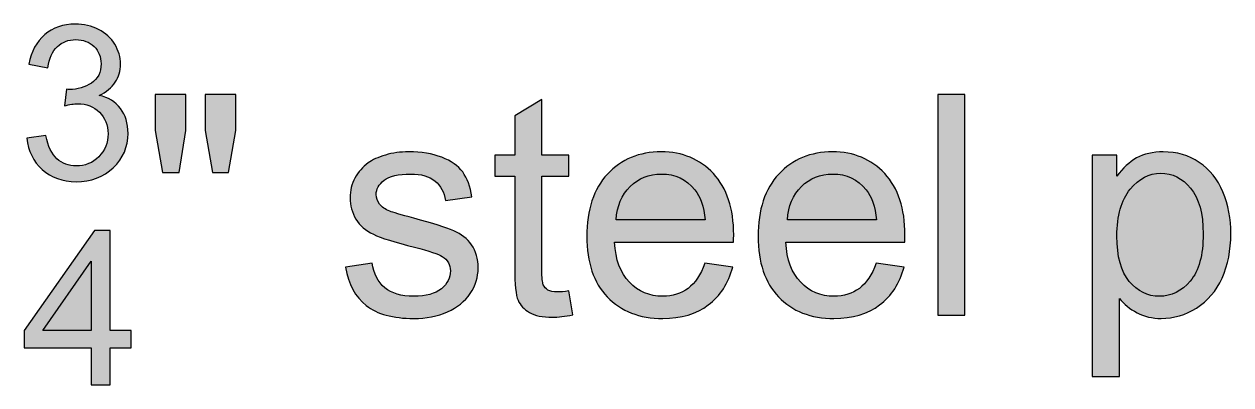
# Model space of a CAD drawing. Extents: x -3.7 to 29.7, y -3.9 to 14.9.
# Drawn here: x 3.33 to 9.89, y 3.06 to 5.02 of the extents above; entities that cross this region are included whole.
import ezdxf

# ---------------------------------------------------------------- set-up
doc = ezdxf.new("R2010")
doc.units = 0
doc.header["$MEASUREMENT"] = 0
doc.layers.add('LAYER_1', color=7, linetype='CONTINUOUS')

msp = doc.modelspace()

# ---------------------------------------------------------------- hatches: boundary and pattern name
at = {"layer": 'LAYER_1'}
h = msp.add_hatch(color=250, dxfattribs=at)
edge = h.paths.add_edge_path()
edge.add_spline(control_points=[(3.3417, 4.4009), (3.3417, 4.4009), (3.445, 4.415), (3.445, 4.415), (3.4569, 4.3563), (3.4769, 4.3141), (3.5053, 4.2883), (3.5336, 4.2624), (3.5684, 4.2495), (3.6096, 4.2495), (3.6585, 4.2495), (3.6999, 4.2664), (3.733, 4.3), (3.7663, 4.3336), (3.783, 4.3753), (3.783, 4.4249), (3.783, 4.4723), (3.7675, 4.5114), (3.7364, 4.5423), (3.7055, 4.573), (3.6662, 4.5884), (3.6182, 4.5884), (3.5987, 4.5884), (3.5745, 4.5846), (3.5453, 4.5769), (3.5453, 4.5769), (3.5569, 4.6672), (3.5569, 4.6672), (3.5637, 4.6664), (3.5694, 4.6661), (3.5735, 4.6661), (3.6177, 4.6661), (3.6572, 4.6776), (3.6925, 4.7005), (3.7278, 4.7234), (3.7454, 4.7586), (3.7454, 4.8061), (3.7454, 4.8438), (3.7325, 4.8752), (3.7069, 4.9), (3.6812, 4.9249), (3.6482, 4.9372), (3.6077, 4.9372), (3.5674, 4.9372), (3.5339, 4.9244), (3.5072, 4.899), (3.4804, 4.8736), (3.4632, 4.8355), (3.4556, 4.7846), (3.4556, 4.7846), (3.3523, 4.8034), (3.3523, 4.8034), (3.365, 4.8727), (3.3936, 4.9264), (3.4384, 4.9645), (3.483, 5.0026), (3.5387, 5.0216), (3.6051, 5.0216), (3.651, 5.0216), (3.6932, 5.0118), (3.7317, 4.9921), (3.7704, 4.9726), (3.7999, 4.9458), (3.8203, 4.912), (3.8408, 4.8779), (3.851, 4.8419), (3.851, 4.8038), (3.851, 4.7676), (3.8412, 4.7347), (3.8219, 4.705), (3.8023, 4.6753), (3.7733, 4.6516), (3.7352, 4.634), (3.7849, 4.6226), (3.8234, 4.5988), (3.851, 4.5626), (3.8784, 4.5266), (3.8921, 4.4812), (3.8921, 4.4271), (3.8921, 4.3538), (3.8653, 4.2914), (3.8119, 4.2403), (3.7583, 4.1893), (3.6906, 4.1639), (3.6089, 4.1639), (3.5351, 4.1639), (3.4739, 4.186), (3.4253, 4.23), (3.3764, 4.274), (3.3486, 4.3309), (3.3417, 4.4009)], knot_values=[0, 0, 0, 0, 0.033333, 0.033333, 0.033333, 0.066667, 0.066667, 0.066667, 0.1, 0.1, 0.1, 0.133333, 0.133333, 0.133333, 0.166667, 0.166667, 0.166667, 0.2, 0.2, 0.2, 0.233333, 0.233333, 0.233333, 0.266667, 0.266667, 0.266667, 0.3, 0.3, 0.3, 0.333333, 0.333333, 0.333333, 0.366667, 0.366667, 0.366667, 0.4, 0.4, 0.4, 0.433333, 0.433333, 0.433333, 0.466667, 0.466667, 0.466667, 0.5, 0.5, 0.5, 0.533333, 0.533333, 0.533333, 0.566667, 0.566667, 0.566667, 0.6, 0.6, 0.6, 0.633333, 0.633333, 0.633333, 0.666667, 0.666667, 0.666667, 0.7, 0.7, 0.7, 0.733333, 0.733333, 0.733333, 0.766667, 0.766667, 0.766667, 0.8, 0.8, 0.8, 0.833333, 0.833333, 0.833333, 0.866667, 0.866667, 0.866667, 0.9, 0.9, 0.9, 0.933333, 0.933333, 0.933333, 0.966667, 0.966667, 0.966667, 1, 1, 1, 1], degree=3, periodic=1)
h = msp.add_hatch(color=250, dxfattribs=at)
edge = h.paths.add_edge_path()
edge.add_spline(control_points=[(4.0804, 4.2141), (4.0804, 4.2141), (4.0396, 4.4421), (4.0396, 4.4421), (4.0396, 4.4421), (4.0396, 4.6382), (4.0396, 4.6382), (4.0396, 4.6382), (4.2072, 4.6382), (4.2072, 4.6382), (4.2072, 4.6382), (4.2072, 4.4421), (4.2072, 4.4421), (4.2072, 4.4421), (4.1704, 4.2141), (4.1704, 4.2141), (4.1704, 4.2141), (4.0804, 4.2141), (4.0804, 4.2141)], knot_values=[0, 0, 0, 0, 0.166667, 0.166667, 0.166667, 0.333333, 0.333333, 0.333333, 0.5, 0.5, 0.5, 0.666667, 0.666667, 0.666667, 0.833333, 0.833333, 0.833333, 1, 1, 1, 1], degree=3, periodic=1)
h = msp.add_hatch(color=250, dxfattribs=at)
edge = h.paths.add_edge_path()
edge.add_spline(control_points=[(4.3511, 4.2141), (4.3511, 4.2141), (4.3111, 4.4421), (4.3111, 4.4421), (4.3111, 4.4421), (4.3111, 4.6382), (4.3111, 4.6382), (4.3111, 4.6382), (4.4787, 4.6382), (4.4787, 4.6382), (4.4787, 4.6382), (4.4787, 4.4421), (4.4787, 4.4421), (4.4787, 4.4421), (4.4394, 4.2141), (4.4394, 4.2141), (4.4394, 4.2141), (4.3511, 4.2141), (4.3511, 4.2141)], knot_values=[0, 0, 0, 0, 0.166667, 0.166667, 0.166667, 0.333333, 0.333333, 0.333333, 0.5, 0.5, 0.5, 0.666667, 0.666667, 0.666667, 0.833333, 0.833333, 0.833333, 1, 1, 1, 1], degree=3, periodic=1)
h = msp.add_hatch(color=250, dxfattribs=at)
edge = h.paths.add_edge_path()
edge.add_spline(control_points=[(6.2922, 3.5695), (6.2922, 3.5695), (6.3124, 3.4394), (6.3124, 3.4394), (6.271, 3.4307), (6.2339, 3.4263), (6.2014, 3.4263), (6.1481, 3.4263), (6.1068, 3.4346), (6.0771, 3.4517), (6.0478, 3.4687), (6.0271, 3.4908), (6.0151, 3.5184), (6.0031, 3.5461), (5.9972, 3.6042), (5.9972, 3.6927), (5.9972, 3.6927), (5.9972, 4.194), (5.9972, 4.194), (5.9972, 4.194), (5.8883, 4.194), (5.8883, 4.194), (5.8883, 4.194), (5.8883, 4.308), (5.8883, 4.308), (5.8883, 4.308), (5.9972, 4.308), (5.9972, 4.308), (5.9972, 4.308), (5.9972, 4.5231), (5.9972, 4.5231), (5.9972, 4.5231), (6.1447, 4.6117), (6.1447, 4.6117), (6.1447, 4.6117), (6.1447, 4.308), (6.1447, 4.308), (6.1447, 4.308), (6.2922, 4.308), (6.2922, 4.308), (6.2922, 4.308), (6.2922, 4.194), (6.2922, 4.194), (6.2922, 4.194), (6.1447, 4.194), (6.1447, 4.194), (6.1447, 4.194), (6.1447, 3.6844), (6.1447, 3.6844), (6.1447, 3.6422), (6.1473, 3.6151), (6.1525, 3.6031), (6.1576, 3.5911), (6.166, 3.5816), (6.1777, 3.5743), (6.1894, 3.5673), (6.2062, 3.5637), (6.228, 3.5637), (6.2442, 3.5637), (6.2657, 3.5657), (6.2922, 3.5695)], knot_values=[0, 0, 0, 0, 0.05, 0.05, 0.05, 0.1, 0.1, 0.1, 0.15, 0.15, 0.15, 0.2, 0.2, 0.2, 0.25, 0.25, 0.25, 0.3, 0.3, 0.3, 0.35, 0.35, 0.35, 0.4, 0.4, 0.4, 0.45, 0.45, 0.45, 0.5, 0.5, 0.5, 0.55, 0.55, 0.55, 0.6, 0.6, 0.6, 0.65, 0.65, 0.65, 0.7, 0.7, 0.7, 0.75, 0.75, 0.75, 0.8, 0.8, 0.8, 0.85, 0.85, 0.85, 0.9, 0.9, 0.9, 0.95, 0.95, 0.95, 1, 1, 1, 1], degree=3, periodic=1)
h = msp.add_hatch(color=250, dxfattribs=at)
edge = h.paths.add_edge_path()
edge.add_spline(control_points=[(8.2991, 3.438), (8.2991, 3.438), (8.2991, 4.6382), (8.2991, 4.6382), (8.2991, 4.6382), (8.4466, 4.6382), (8.4466, 4.6382), (8.4466, 4.6382), (8.4466, 3.438), (8.4466, 3.438), (8.4466, 3.438), (8.2991, 3.438), (8.2991, 3.438)], knot_values=[0, 0, 0, 0, 0.25, 0.25, 0.25, 0.5, 0.5, 0.5, 0.75, 0.75, 0.75, 1, 1, 1, 1], degree=3, periodic=1)
h = msp.add_hatch(color=250, dxfattribs=at)
edge = h.paths.add_edge_path()
edge.add_spline(control_points=[(5.0753, 3.6978), (5.0753, 3.6978), (5.2211, 3.7212), (5.2211, 3.7212), (5.2292, 3.6629), (5.2521, 3.6181), (5.2896, 3.5869), (5.327, 3.5559), (5.3795, 3.5402), (5.4465, 3.5402), (5.5145, 3.5402), (5.5647, 3.5539), (5.5977, 3.5816), (5.6304, 3.6089), (5.6468, 3.6413), (5.6468, 3.6786), (5.6468, 3.7118), (5.6321, 3.738), (5.6028, 3.757), (5.5821, 3.7701), (5.5318, 3.7867), (5.4519, 3.807), (5.344, 3.8341), (5.2694, 3.8576), (5.2275, 3.8775), (5.1859, 3.8975), (5.1544, 3.9249), (5.1328, 3.9601), (5.1113, 3.9951), (5.1004, 4.0339), (5.1004, 4.0764), (5.1004, 4.1152), (5.1093, 4.151), (5.127, 4.1839), (5.1448, 4.2169), (5.1688, 4.2443), (5.1993, 4.2661), (5.2222, 4.2829), (5.2535, 4.2971), (5.2929, 4.3088), (5.3325, 4.3206), (5.3748, 4.3264), (5.42, 4.3264), (5.4882, 4.3264), (5.548, 4.3166), (5.5994, 4.2968), (5.651, 4.2772), (5.689, 4.2504), (5.7136, 4.2169), (5.7379, 4.1831), (5.755, 4.1381), (5.7642, 4.0817), (5.7642, 4.0817), (5.6201, 4.0615), (5.6201, 4.0615), (5.6136, 4.1068), (5.5946, 4.1423), (5.5633, 4.1677), (5.5321, 4.1932), (5.4879, 4.2058), (5.4306, 4.2058), (5.3633, 4.2058), (5.315, 4.1946), (5.2862, 4.1722), (5.2574, 4.1498), (5.2429, 4.1236), (5.2429, 4.0937), (5.2429, 4.0747), (5.2488, 4.0574), (5.2608, 4.042), (5.2728, 4.0264), (5.2915, 4.0132), (5.3172, 4.0029), (5.332, 3.9973), (5.375, 3.9847), (5.4471, 3.9652), (5.551, 3.9375), (5.6236, 3.9146), (5.665, 3.897), (5.7064, 3.8794), (5.7388, 3.8535), (5.7623, 3.8199), (5.786, 3.7861), (5.7978, 3.7441), (5.7978, 3.6939), (5.7978, 3.645), (5.7835, 3.5989), (5.7547, 3.5556), (5.7259, 3.5123), (5.6846, 3.4787), (5.6307, 3.455), (5.5764, 3.4312), (5.5153, 3.4195), (5.4471, 3.4195), (5.3342, 3.4195), (5.2479, 3.443), (5.1887, 3.4897), (5.1294, 3.5366), (5.0917, 3.6059), (5.0753, 3.6978)], knot_values=[0, 0, 0, 0, 0.030303, 0.030303, 0.030303, 0.060606, 0.060606, 0.060606, 0.090909, 0.090909, 0.090909, 0.121212, 0.121212, 0.121212, 0.151515, 0.151515, 0.151515, 0.181818, 0.181818, 0.181818, 0.212121, 0.212121, 0.212121, 0.242424, 0.242424, 0.242424, 0.272727, 0.272727, 0.272727, 0.30303, 0.30303, 0.30303, 0.333333, 0.333333, 0.333333, 0.363636, 0.363636, 0.363636, 0.393939, 0.393939, 0.393939, 0.424242, 0.424242, 0.424242, 0.454545, 0.454545, 0.454545, 0.484848, 0.484848, 0.484848, 0.515152, 0.515152, 0.515152, 0.545455, 0.545455, 0.545455, 0.575758, 0.575758, 0.575758, 0.606061, 0.606061, 0.606061, 0.636364, 0.636364, 0.636364, 0.666667, 0.666667, 0.666667, 0.69697, 0.69697, 0.69697, 0.727273, 0.727273, 0.727273, 0.757576, 0.757576, 0.757576, 0.787879, 0.787879, 0.787879, 0.818182, 0.818182, 0.818182, 0.848485, 0.848485, 0.848485, 0.878788, 0.878788, 0.878788, 0.909091, 0.909091, 0.909091, 0.939394, 0.939394, 0.939394, 0.969697, 0.969697, 0.969697, 1, 1, 1, 1], degree=3, periodic=1)
h = msp.add_hatch(color=250, dxfattribs=at)
edge = h.paths.add_edge_path()
edge.add_spline(control_points=[(7.0312, 3.7196), (7.0312, 3.7196), (7.1838, 3.6995), (7.1838, 3.6995), (7.1601, 3.6109), (7.1156, 3.5419), (7.0507, 3.493), (6.9859, 3.4441), (6.9033, 3.4195), (6.8024, 3.4195), (6.6756, 3.4195), (6.575, 3.4586), (6.5007, 3.5369), (6.4264, 3.6148), (6.3892, 3.7246), (6.3892, 3.8657), (6.3892, 4.0115), (6.4266, 4.125), (6.5018, 4.2055), (6.577, 4.2862), (6.6744, 4.3264), (6.7943, 4.3264), (6.9102, 4.3264), (7.005, 4.287), (7.0785, 4.208), (7.1519, 4.1289), (7.1888, 4.0177), (7.1888, 3.8743), (7.1888, 3.8657), (7.1885, 3.8526), (7.1879, 3.8352), (7.1879, 3.8352), (6.5401, 3.8352), (6.5401, 3.8352), (6.5456, 3.74), (6.5724, 3.6668), (6.6211, 3.6162), (6.6694, 3.5657), (6.7301, 3.5402), (6.8024, 3.5402), (6.8563, 3.5402), (6.9024, 3.5545), (6.9404, 3.5829), (6.9787, 3.6115), (7.0088, 3.657), (7.0312, 3.7196)], knot_values=[0, 0, 0, 0, 0.066667, 0.066667, 0.066667, 0.133333, 0.133333, 0.133333, 0.2, 0.2, 0.2, 0.266667, 0.266667, 0.266667, 0.333333, 0.333333, 0.333333, 0.4, 0.4, 0.4, 0.466667, 0.466667, 0.466667, 0.533333, 0.533333, 0.533333, 0.6, 0.6, 0.6, 0.666667, 0.666667, 0.666667, 0.733333, 0.733333, 0.733333, 0.8, 0.8, 0.8, 0.866667, 0.866667, 0.866667, 0.933333, 0.933333, 0.933333, 1, 1, 1, 1], degree=3, periodic=1)
h = msp.add_hatch(color=250, dxfattribs=at)
edge = h.paths.add_edge_path()
edge.add_spline(control_points=[(7.9635, 3.7196), (7.9635, 3.7196), (8.1161, 3.6995), (8.1161, 3.6995), (8.0924, 3.6109), (8.0479, 3.5419), (7.9831, 3.493), (7.9182, 3.4441), (7.8356, 3.4195), (7.7347, 3.4195), (7.6079, 3.4195), (7.5073, 3.4586), (7.433, 3.5369), (7.3587, 3.6148), (7.3215, 3.7246), (7.3215, 3.8657), (7.3215, 4.0115), (7.359, 4.125), (7.4341, 4.2055), (7.5093, 4.2862), (7.6068, 4.3264), (7.7267, 4.3264), (7.8426, 4.3264), (7.9373, 4.287), (8.0107, 4.208), (8.0842, 4.1289), (8.1211, 4.0177), (8.1211, 3.8743), (8.1211, 3.8657), (8.1208, 3.8526), (8.1203, 3.8352), (8.1203, 3.8352), (7.4724, 3.8352), (7.4724, 3.8352), (7.4779, 3.74), (7.5048, 3.6668), (7.5534, 3.6162), (7.6017, 3.5657), (7.6624, 3.5402), (7.7347, 3.5402), (7.7886, 3.5402), (7.8348, 3.5545), (7.8727, 3.5829), (7.911, 3.6115), (7.9412, 3.657), (7.9635, 3.7196)], knot_values=[0, 0, 0, 0, 0.066667, 0.066667, 0.066667, 0.133333, 0.133333, 0.133333, 0.2, 0.2, 0.2, 0.266667, 0.266667, 0.266667, 0.333333, 0.333333, 0.333333, 0.4, 0.4, 0.4, 0.466667, 0.466667, 0.466667, 0.533333, 0.533333, 0.533333, 0.6, 0.6, 0.6, 0.666667, 0.666667, 0.666667, 0.733333, 0.733333, 0.733333, 0.8, 0.8, 0.8, 0.866667, 0.866667, 0.866667, 0.933333, 0.933333, 0.933333, 1, 1, 1, 1], degree=3, periodic=1)
h = msp.add_hatch(color=250, dxfattribs=at)
edge = h.paths.add_edge_path()
edge.add_spline(control_points=[(9.1406, 3.1044), (9.1406, 3.1044), (9.1406, 4.308), (9.1406, 4.308), (9.1406, 4.308), (9.2747, 4.308), (9.2747, 4.308), (9.2747, 4.308), (9.2747, 4.1937), (9.2747, 4.1937), (9.3063, 4.2378), (9.3421, 4.2711), (9.382, 4.2932), (9.4216, 4.3152), (9.47, 4.3264), (9.5267, 4.3264), (9.601, 4.3264), (9.6664, 4.3074), (9.7231, 4.2692), (9.7798, 4.2312), (9.8226, 4.1772), (9.8516, 4.108), (9.8804, 4.0384), (9.895, 3.9624), (9.895, 3.8794), (9.895, 3.7909), (9.879, 3.7109), (9.8471, 3.6397), (9.8153, 3.5687), (9.769, 3.5142), (9.708, 3.4763), (9.6474, 3.4386), (9.5834, 3.4195), (9.5164, 3.4195), (9.4672, 3.4195), (9.4231, 3.4299), (9.3842, 3.4506), (9.3451, 3.4712), (9.3133, 3.4972), (9.2881, 3.5288), (9.2881, 3.5288), (9.2881, 3.1044), (9.2881, 3.1044), (9.2881, 3.1044), (9.1406, 3.1044), (9.1406, 3.1044)], knot_values=[0, 0, 0, 0, 0.066667, 0.066667, 0.066667, 0.133333, 0.133333, 0.133333, 0.2, 0.2, 0.2, 0.266667, 0.266667, 0.266667, 0.333333, 0.333333, 0.333333, 0.4, 0.4, 0.4, 0.466667, 0.466667, 0.466667, 0.533333, 0.533333, 0.533333, 0.6, 0.6, 0.6, 0.666667, 0.666667, 0.666667, 0.733333, 0.733333, 0.733333, 0.8, 0.8, 0.8, 0.866667, 0.866667, 0.866667, 0.933333, 0.933333, 0.933333, 1, 1, 1, 1], degree=3, periodic=1)
h = msp.add_hatch(color=250, dxfattribs=at)
edge = h.paths.add_edge_path()
edge.add_spline(control_points=[(6.5484, 3.956), (6.5484, 3.956), (7.0329, 3.956), (7.0329, 3.956), (7.0265, 4.0292), (7.0078, 4.0839), (6.9773, 4.1205), (6.9307, 4.1772), (6.8697, 4.2058), (6.7951, 4.2058), (6.7275, 4.2058), (6.6708, 4.1831), (6.6247, 4.1378), (6.5789, 4.0926), (6.5535, 4.0319), (6.5484, 3.956)], knot_values=[0, 0, 0, 0, 0.2, 0.2, 0.2, 0.4, 0.4, 0.4, 0.6, 0.6, 0.6, 0.8, 0.8, 0.8, 1, 1, 1, 1], degree=3, periodic=1)
h = msp.add_hatch(color=250, dxfattribs=at)
edge = h.paths.add_edge_path()
edge.add_spline(control_points=[(7.4808, 3.956), (7.4808, 3.956), (7.9652, 3.956), (7.9652, 3.956), (7.9588, 4.0292), (7.9401, 4.0839), (7.9096, 4.1205), (7.863, 4.1772), (7.8021, 4.2058), (7.7274, 4.2058), (7.6599, 4.2058), (7.6031, 4.1831), (7.557, 4.1378), (7.5112, 4.0926), (7.4858, 4.0319), (7.4808, 3.956)], knot_values=[0, 0, 0, 0, 0.2, 0.2, 0.2, 0.4, 0.4, 0.4, 0.6, 0.6, 0.6, 0.8, 0.8, 0.8, 1, 1, 1, 1], degree=3, periodic=1)
h = msp.add_hatch(color=250, dxfattribs=at)
edge = h.paths.add_edge_path()
edge.add_spline(control_points=[(9.2747, 3.8677), (9.2747, 3.7562), (9.2973, 3.6738), (9.3423, 3.6204), (9.3876, 3.567), (9.4424, 3.5402), (9.5066, 3.5402), (9.572, 3.5402), (9.6279, 3.5679), (9.6742, 3.6232), (9.7208, 3.6786), (9.7441, 3.764), (9.7441, 3.88), (9.7441, 3.9906), (9.7214, 4.0733), (9.6759, 4.1284), (9.6304, 4.1834), (9.5762, 4.2107), (9.513, 4.2107), (9.4505, 4.2107), (9.3951, 4.1814), (9.347, 4.123), (9.2988, 4.0644), (9.2747, 3.9795), (9.2747, 3.8677)], knot_values=[0, 0, 0, 0, 0.125, 0.125, 0.125, 0.25, 0.25, 0.25, 0.375, 0.375, 0.375, 0.5, 0.5, 0.5, 0.625, 0.625, 0.625, 0.75, 0.75, 0.75, 0.875, 0.875, 0.875, 1, 1, 1, 1], degree=3, periodic=1)
h = msp.add_hatch(color=250, dxfattribs=at)
edge = h.paths.add_edge_path()
edge.add_spline(control_points=[(3.6914, 3.058), (3.6914, 3.058), (3.6914, 3.2587), (3.6914, 3.2587), (3.6914, 3.2587), (3.3265, 3.2587), (3.3265, 3.2587), (3.3265, 3.2587), (3.3265, 3.3537), (3.3265, 3.3537), (3.3265, 3.3537), (3.7102, 3.8981), (3.7102, 3.8981), (3.7102, 3.8981), (3.7947, 3.8981), (3.7947, 3.8981), (3.7947, 3.8981), (3.7947, 3.3537), (3.7947, 3.3537), (3.7947, 3.3537), (3.9085, 3.3537), (3.9085, 3.3537), (3.9085, 3.3537), (3.9085, 3.2587), (3.9085, 3.2587), (3.9085, 3.2587), (3.7947, 3.2587), (3.7947, 3.2587), (3.7947, 3.2587), (3.7947, 3.058), (3.7947, 3.058), (3.7947, 3.058), (3.6914, 3.058), (3.6914, 3.058)], knot_values=[0, 0, 0, 0, 0.090909, 0.090909, 0.090909, 0.181818, 0.181818, 0.181818, 0.272727, 0.272727, 0.272727, 0.363636, 0.363636, 0.363636, 0.454545, 0.454545, 0.454545, 0.545455, 0.545455, 0.545455, 0.636364, 0.636364, 0.636364, 0.727273, 0.727273, 0.727273, 0.818182, 0.818182, 0.818182, 0.909091, 0.909091, 0.909091, 1, 1, 1, 1], degree=3, periodic=1)
h = msp.add_hatch(color=250, dxfattribs=at)
edge = h.paths.add_edge_path()
edge.add_spline(control_points=[(3.6914, 3.3537), (3.6914, 3.3537), (3.6914, 3.7315), (3.6914, 3.7315), (3.6914, 3.7315), (3.428, 3.3537), (3.428, 3.3537), (3.428, 3.3537), (3.6914, 3.3537), (3.6914, 3.3537)], knot_values=[0, 0, 0, 0, 0.333333, 0.333333, 0.333333, 0.666667, 0.666667, 0.666667, 1, 1, 1, 1], degree=3, periodic=1)

# ---------------------------------------------------------------- linework, layer by layer
at = {"layer": 'LAYER_1', "color": 250}
for points, knots in [([(3.3417, 4.4009), (3.3417, 4.4009), (3.445, 4.415), (3.445, 4.415), (3.4569, 4.3563), (3.4769, 4.3141), (3.5053, 4.2883), (3.5336, 4.2624), (3.5684, 4.2495), (3.6096, 4.2495), (3.6585, 4.2495), (3.6999, 4.2664), (3.733, 4.3), (3.7663, 4.3336), (3.783, 4.3753), (3.783, 4.4249), (3.783, 4.4723), (3.7675, 4.5114), (3.7364, 4.5423), (3.7055, 4.573), (3.6662, 4.5884), (3.6182, 4.5884), (3.5987, 4.5884), (3.5745, 4.5846), (3.5453, 4.5769), (3.5453, 4.5769), (3.5569, 4.6672), (3.5569, 4.6672), (3.5637, 4.6664), (3.5694, 4.6661), (3.5735, 4.6661), (3.6177, 4.6661), (3.6572, 4.6776), (3.6925, 4.7005), (3.7278, 4.7234), (3.7454, 4.7586), (3.7454, 4.8061), (3.7454, 4.8438), (3.7325, 4.8752), (3.7069, 4.9), (3.6812, 4.9249), (3.6482, 4.9372), (3.6077, 4.9372), (3.5674, 4.9372), (3.5339, 4.9244), (3.5072, 4.899), (3.4804, 4.8736), (3.4632, 4.8355), (3.4556, 4.7846), (3.4556, 4.7846), (3.3523, 4.8034), (3.3523, 4.8034), (3.365, 4.8727), (3.3936, 4.9264), (3.4384, 4.9645), (3.483, 5.0026), (3.5387, 5.0216), (3.6051, 5.0216), (3.651, 5.0216), (3.6932, 5.0118), (3.7317, 4.9921), (3.7704, 4.9726), (3.7999, 4.9458), (3.8203, 4.912), (3.8408, 4.8779), (3.851, 4.8419), (3.851, 4.8038), (3.851, 4.7676), (3.8412, 4.7347), (3.8219, 4.705), (3.8023, 4.6753), (3.7733, 4.6516), (3.7352, 4.634), (3.7849, 4.6226), (3.8234, 4.5988), (3.851, 4.5626), (3.8784, 4.5266), (3.8921, 4.4812), (3.8921, 4.4271), (3.8921, 4.3538), (3.8653, 4.2914), (3.8119, 4.2403), (3.7583, 4.1893), (3.6906, 4.1639), (3.6089, 4.1639), (3.5351, 4.1639), (3.4739, 4.186), (3.4253, 4.23), (3.3764, 4.274), (3.3486, 4.3309), (3.3417, 4.4009)], [0, 0, 0, 0, 0.033333, 0.033333, 0.033333, 0.066667, 0.066667, 0.066667, 0.1, 0.1, 0.1, 0.133333, 0.133333, 0.133333, 0.166667, 0.166667, 0.166667, 0.2, 0.2, 0.2, 0.233333, 0.233333, 0.233333, 0.266667, 0.266667, 0.266667, 0.3, 0.3, 0.3, 0.333333, 0.333333, 0.333333, 0.366667, 0.366667, 0.366667, 0.4, 0.4, 0.4, 0.433333, 0.433333, 0.433333, 0.466667, 0.466667, 0.466667, 0.5, 0.5, 0.5, 0.533333, 0.533333, 0.533333, 0.566667, 0.566667, 0.566667, 0.6, 0.6, 0.6, 0.633333, 0.633333, 0.633333, 0.666667, 0.666667, 0.666667, 0.7, 0.7, 0.7, 0.733333, 0.733333, 0.733333, 0.766667, 0.766667, 0.766667, 0.8, 0.8, 0.8, 0.833333, 0.833333, 0.833333, 0.866667, 0.866667, 0.866667, 0.9, 0.9, 0.9, 0.933333, 0.933333, 0.933333, 0.966667, 0.966667, 0.966667, 1, 1, 1, 1]), ([(4.0804, 4.2141), (4.0804, 4.2141), (4.0396, 4.4421), (4.0396, 4.4421), (4.0396, 4.4421), (4.0396, 4.6382), (4.0396, 4.6382), (4.0396, 4.6382), (4.2072, 4.6382), (4.2072, 4.6382), (4.2072, 4.6382), (4.2072, 4.4421), (4.2072, 4.4421), (4.2072, 4.4421), (4.1704, 4.2141), (4.1704, 4.2141), (4.1704, 4.2141), (4.0804, 4.2141), (4.0804, 4.2141)], [0, 0, 0, 0, 0.166667, 0.166667, 0.166667, 0.333333, 0.333333, 0.333333, 0.5, 0.5, 0.5, 0.666667, 0.666667, 0.666667, 0.833333, 0.833333, 0.833333, 1, 1, 1, 1]), ([(4.3511, 4.2141), (4.3511, 4.2141), (4.3111, 4.4421), (4.3111, 4.4421), (4.3111, 4.4421), (4.3111, 4.6382), (4.3111, 4.6382), (4.3111, 4.6382), (4.4787, 4.6382), (4.4787, 4.6382), (4.4787, 4.6382), (4.4787, 4.4421), (4.4787, 4.4421), (4.4787, 4.4421), (4.4394, 4.2141), (4.4394, 4.2141), (4.4394, 4.2141), (4.3511, 4.2141), (4.3511, 4.2141)], [0, 0, 0, 0, 0.166667, 0.166667, 0.166667, 0.333333, 0.333333, 0.333333, 0.5, 0.5, 0.5, 0.666667, 0.666667, 0.666667, 0.833333, 0.833333, 0.833333, 1, 1, 1, 1]), ([(6.2922, 3.5695), (6.2922, 3.5695), (6.3124, 3.4394), (6.3124, 3.4394), (6.271, 3.4307), (6.2339, 3.4263), (6.2014, 3.4263), (6.1481, 3.4263), (6.1068, 3.4346), (6.0771, 3.4517), (6.0478, 3.4687), (6.0271, 3.4908), (6.0151, 3.5184), (6.0031, 3.5461), (5.9972, 3.6042), (5.9972, 3.6927), (5.9972, 3.6927), (5.9972, 4.194), (5.9972, 4.194), (5.9972, 4.194), (5.8883, 4.194), (5.8883, 4.194), (5.8883, 4.194), (5.8883, 4.308), (5.8883, 4.308), (5.8883, 4.308), (5.9972, 4.308), (5.9972, 4.308), (5.9972, 4.308), (5.9972, 4.5231), (5.9972, 4.5231), (5.9972, 4.5231), (6.1447, 4.6117), (6.1447, 4.6117), (6.1447, 4.6117), (6.1447, 4.308), (6.1447, 4.308), (6.1447, 4.308), (6.2922, 4.308), (6.2922, 4.308), (6.2922, 4.308), (6.2922, 4.194), (6.2922, 4.194), (6.2922, 4.194), (6.1447, 4.194), (6.1447, 4.194), (6.1447, 4.194), (6.1447, 3.6844), (6.1447, 3.6844), (6.1447, 3.6422), (6.1473, 3.6151), (6.1525, 3.6031), (6.1576, 3.5911), (6.166, 3.5816), (6.1777, 3.5743), (6.1894, 3.5673), (6.2062, 3.5637), (6.228, 3.5637), (6.2442, 3.5637), (6.2657, 3.5657), (6.2922, 3.5695)], [0, 0, 0, 0, 0.05, 0.05, 0.05, 0.1, 0.1, 0.1, 0.15, 0.15, 0.15, 0.2, 0.2, 0.2, 0.25, 0.25, 0.25, 0.3, 0.3, 0.3, 0.35, 0.35, 0.35, 0.4, 0.4, 0.4, 0.45, 0.45, 0.45, 0.5, 0.5, 0.5, 0.55, 0.55, 0.55, 0.6, 0.6, 0.6, 0.65, 0.65, 0.65, 0.7, 0.7, 0.7, 0.75, 0.75, 0.75, 0.8, 0.8, 0.8, 0.85, 0.85, 0.85, 0.9, 0.9, 0.9, 0.95, 0.95, 0.95, 1, 1, 1, 1]), ([(8.2991, 3.438), (8.2991, 3.438), (8.2991, 4.6382), (8.2991, 4.6382), (8.2991, 4.6382), (8.4466, 4.6382), (8.4466, 4.6382), (8.4466, 4.6382), (8.4466, 3.438), (8.4466, 3.438), (8.4466, 3.438), (8.2991, 3.438), (8.2991, 3.438)], [0, 0, 0, 0, 0.25, 0.25, 0.25, 0.5, 0.5, 0.5, 0.75, 0.75, 0.75, 1, 1, 1, 1]), ([(5.0753, 3.6978), (5.0753, 3.6978), (5.2211, 3.7212), (5.2211, 3.7212), (5.2292, 3.6629), (5.2521, 3.6181), (5.2896, 3.5869), (5.327, 3.5559), (5.3795, 3.5402), (5.4465, 3.5402), (5.5145, 3.5402), (5.5647, 3.5539), (5.5977, 3.5816), (5.6304, 3.6089), (5.6468, 3.6413), (5.6468, 3.6786), (5.6468, 3.7118), (5.6321, 3.738), (5.6028, 3.757), (5.5821, 3.7701), (5.5318, 3.7867), (5.4519, 3.807), (5.344, 3.8341), (5.2694, 3.8576), (5.2275, 3.8775), (5.1859, 3.8975), (5.1544, 3.9249), (5.1328, 3.9601), (5.1113, 3.9951), (5.1004, 4.0339), (5.1004, 4.0764), (5.1004, 4.1152), (5.1093, 4.151), (5.127, 4.1839), (5.1448, 4.2169), (5.1688, 4.2443), (5.1993, 4.2661), (5.2222, 4.2829), (5.2535, 4.2971), (5.2929, 4.3088), (5.3325, 4.3206), (5.3748, 4.3264), (5.42, 4.3264), (5.4882, 4.3264), (5.548, 4.3166), (5.5994, 4.2968), (5.651, 4.2772), (5.689, 4.2504), (5.7136, 4.2169), (5.7379, 4.1831), (5.755, 4.1381), (5.7642, 4.0817), (5.7642, 4.0817), (5.6201, 4.0615), (5.6201, 4.0615), (5.6136, 4.1068), (5.5946, 4.1423), (5.5633, 4.1677), (5.5321, 4.1932), (5.4879, 4.2058), (5.4306, 4.2058), (5.3633, 4.2058), (5.315, 4.1946), (5.2862, 4.1722), (5.2574, 4.1498), (5.2429, 4.1236), (5.2429, 4.0937), (5.2429, 4.0747), (5.2488, 4.0574), (5.2608, 4.042), (5.2728, 4.0264), (5.2915, 4.0132), (5.3172, 4.0029), (5.332, 3.9973), (5.375, 3.9847), (5.4471, 3.9652), (5.551, 3.9375), (5.6236, 3.9146), (5.665, 3.897), (5.7064, 3.8794), (5.7388, 3.8535), (5.7623, 3.8199), (5.786, 3.7861), (5.7978, 3.7441), (5.7978, 3.6939), (5.7978, 3.645), (5.7835, 3.5989), (5.7547, 3.5556), (5.7259, 3.5123), (5.6846, 3.4787), (5.6307, 3.455), (5.5764, 3.4312), (5.5153, 3.4195), (5.4471, 3.4195), (5.3342, 3.4195), (5.2479, 3.443), (5.1887, 3.4897), (5.1294, 3.5366), (5.0917, 3.6059), (5.0753, 3.6978)], [0, 0, 0, 0, 0.030303, 0.030303, 0.030303, 0.060606, 0.060606, 0.060606, 0.090909, 0.090909, 0.090909, 0.121212, 0.121212, 0.121212, 0.151515, 0.151515, 0.151515, 0.181818, 0.181818, 0.181818, 0.212121, 0.212121, 0.212121, 0.242424, 0.242424, 0.242424, 0.272727, 0.272727, 0.272727, 0.30303, 0.30303, 0.30303, 0.333333, 0.333333, 0.333333, 0.363636, 0.363636, 0.363636, 0.393939, 0.393939, 0.393939, 0.424242, 0.424242, 0.424242, 0.454545, 0.454545, 0.454545, 0.484848, 0.484848, 0.484848, 0.515152, 0.515152, 0.515152, 0.545455, 0.545455, 0.545455, 0.575758, 0.575758, 0.575758, 0.606061, 0.606061, 0.606061, 0.636364, 0.636364, 0.636364, 0.666667, 0.666667, 0.666667, 0.69697, 0.69697, 0.69697, 0.727273, 0.727273, 0.727273, 0.757576, 0.757576, 0.757576, 0.787879, 0.787879, 0.787879, 0.818182, 0.818182, 0.818182, 0.848485, 0.848485, 0.848485, 0.878788, 0.878788, 0.878788, 0.909091, 0.909091, 0.909091, 0.939394, 0.939394, 0.939394, 0.969697, 0.969697, 0.969697, 1, 1, 1, 1]), ([(7.0312, 3.7196), (7.0312, 3.7196), (7.1838, 3.6995), (7.1838, 3.6995), (7.1601, 3.6109), (7.1156, 3.5419), (7.0507, 3.493), (6.9859, 3.4441), (6.9033, 3.4195), (6.8024, 3.4195), (6.6756, 3.4195), (6.575, 3.4586), (6.5007, 3.5369), (6.4264, 3.6148), (6.3892, 3.7246), (6.3892, 3.8657), (6.3892, 4.0115), (6.4266, 4.125), (6.5018, 4.2055), (6.577, 4.2862), (6.6744, 4.3264), (6.7943, 4.3264), (6.9102, 4.3264), (7.005, 4.287), (7.0785, 4.208), (7.1519, 4.1289), (7.1888, 4.0177), (7.1888, 3.8743), (7.1888, 3.8657), (7.1885, 3.8526), (7.1879, 3.8352), (7.1879, 3.8352), (6.5401, 3.8352), (6.5401, 3.8352), (6.5456, 3.74), (6.5724, 3.6668), (6.6211, 3.6162), (6.6694, 3.5657), (6.7301, 3.5402), (6.8024, 3.5402), (6.8563, 3.5402), (6.9024, 3.5545), (6.9404, 3.5829), (6.9787, 3.6115), (7.0088, 3.657), (7.0312, 3.7196)], [0, 0, 0, 0, 0.066667, 0.066667, 0.066667, 0.133333, 0.133333, 0.133333, 0.2, 0.2, 0.2, 0.266667, 0.266667, 0.266667, 0.333333, 0.333333, 0.333333, 0.4, 0.4, 0.4, 0.466667, 0.466667, 0.466667, 0.533333, 0.533333, 0.533333, 0.6, 0.6, 0.6, 0.666667, 0.666667, 0.666667, 0.733333, 0.733333, 0.733333, 0.8, 0.8, 0.8, 0.866667, 0.866667, 0.866667, 0.933333, 0.933333, 0.933333, 1, 1, 1, 1]), ([(7.9635, 3.7196), (7.9635, 3.7196), (8.1161, 3.6995), (8.1161, 3.6995), (8.0924, 3.6109), (8.0479, 3.5419), (7.9831, 3.493), (7.9182, 3.4441), (7.8356, 3.4195), (7.7347, 3.4195), (7.6079, 3.4195), (7.5073, 3.4586), (7.433, 3.5369), (7.3587, 3.6148), (7.3215, 3.7246), (7.3215, 3.8657), (7.3215, 4.0115), (7.359, 4.125), (7.4341, 4.2055), (7.5093, 4.2862), (7.6068, 4.3264), (7.7267, 4.3264), (7.8426, 4.3264), (7.9373, 4.287), (8.0107, 4.208), (8.0842, 4.1289), (8.1211, 4.0177), (8.1211, 3.8743), (8.1211, 3.8657), (8.1208, 3.8526), (8.1203, 3.8352), (8.1203, 3.8352), (7.4724, 3.8352), (7.4724, 3.8352), (7.4779, 3.74), (7.5048, 3.6668), (7.5534, 3.6162), (7.6017, 3.5657), (7.6624, 3.5402), (7.7347, 3.5402), (7.7886, 3.5402), (7.8348, 3.5545), (7.8727, 3.5829), (7.911, 3.6115), (7.9412, 3.657), (7.9635, 3.7196)], [0, 0, 0, 0, 0.066667, 0.066667, 0.066667, 0.133333, 0.133333, 0.133333, 0.2, 0.2, 0.2, 0.266667, 0.266667, 0.266667, 0.333333, 0.333333, 0.333333, 0.4, 0.4, 0.4, 0.466667, 0.466667, 0.466667, 0.533333, 0.533333, 0.533333, 0.6, 0.6, 0.6, 0.666667, 0.666667, 0.666667, 0.733333, 0.733333, 0.733333, 0.8, 0.8, 0.8, 0.866667, 0.866667, 0.866667, 0.933333, 0.933333, 0.933333, 1, 1, 1, 1]), ([(9.1406, 3.1044), (9.1406, 3.1044), (9.1406, 4.308), (9.1406, 4.308), (9.1406, 4.308), (9.2747, 4.308), (9.2747, 4.308), (9.2747, 4.308), (9.2747, 4.1937), (9.2747, 4.1937), (9.3063, 4.2378), (9.3421, 4.2711), (9.382, 4.2932), (9.4216, 4.3152), (9.47, 4.3264), (9.5267, 4.3264), (9.601, 4.3264), (9.6664, 4.3074), (9.7231, 4.2692), (9.7798, 4.2312), (9.8226, 4.1772), (9.8516, 4.108), (9.8804, 4.0384), (9.895, 3.9624), (9.895, 3.8794), (9.895, 3.7909), (9.879, 3.7109), (9.8471, 3.6397), (9.8153, 3.5687), (9.769, 3.5142), (9.708, 3.4763), (9.6474, 3.4386), (9.5834, 3.4195), (9.5164, 3.4195), (9.4672, 3.4195), (9.4231, 3.4299), (9.3842, 3.4506), (9.3451, 3.4712), (9.3133, 3.4972), (9.2881, 3.5288), (9.2881, 3.5288), (9.2881, 3.1044), (9.2881, 3.1044), (9.2881, 3.1044), (9.1406, 3.1044), (9.1406, 3.1044)], [0, 0, 0, 0, 0.066667, 0.066667, 0.066667, 0.133333, 0.133333, 0.133333, 0.2, 0.2, 0.2, 0.266667, 0.266667, 0.266667, 0.333333, 0.333333, 0.333333, 0.4, 0.4, 0.4, 0.466667, 0.466667, 0.466667, 0.533333, 0.533333, 0.533333, 0.6, 0.6, 0.6, 0.666667, 0.666667, 0.666667, 0.733333, 0.733333, 0.733333, 0.8, 0.8, 0.8, 0.866667, 0.866667, 0.866667, 0.933333, 0.933333, 0.933333, 1, 1, 1, 1]), ([(6.5484, 3.956), (6.5484, 3.956), (7.0329, 3.956), (7.0329, 3.956), (7.0265, 4.0292), (7.0078, 4.0839), (6.9773, 4.1205), (6.9307, 4.1772), (6.8697, 4.2058), (6.7951, 4.2058), (6.7275, 4.2058), (6.6708, 4.1831), (6.6247, 4.1378), (6.5789, 4.0926), (6.5535, 4.0319), (6.5484, 3.956)], [0, 0, 0, 0, 0.2, 0.2, 0.2, 0.4, 0.4, 0.4, 0.6, 0.6, 0.6, 0.8, 0.8, 0.8, 1, 1, 1, 1]), ([(7.4808, 3.956), (7.4808, 3.956), (7.9652, 3.956), (7.9652, 3.956), (7.9588, 4.0292), (7.9401, 4.0839), (7.9096, 4.1205), (7.863, 4.1772), (7.8021, 4.2058), (7.7274, 4.2058), (7.6599, 4.2058), (7.6031, 4.1831), (7.557, 4.1378), (7.5112, 4.0926), (7.4858, 4.0319), (7.4808, 3.956)], [0, 0, 0, 0, 0.2, 0.2, 0.2, 0.4, 0.4, 0.4, 0.6, 0.6, 0.6, 0.8, 0.8, 0.8, 1, 1, 1, 1]), ([(9.2747, 3.8677), (9.2747, 3.7562), (9.2973, 3.6738), (9.3423, 3.6204), (9.3876, 3.567), (9.4424, 3.5402), (9.5066, 3.5402), (9.572, 3.5402), (9.6279, 3.5679), (9.6742, 3.6232), (9.7208, 3.6786), (9.7441, 3.764), (9.7441, 3.88), (9.7441, 3.9906), (9.7214, 4.0733), (9.6759, 4.1284), (9.6304, 4.1834), (9.5762, 4.2107), (9.513, 4.2107), (9.4505, 4.2107), (9.3951, 4.1814), (9.347, 4.123), (9.2988, 4.0644), (9.2747, 3.9795), (9.2747, 3.8677)], [0, 0, 0, 0, 0.125, 0.125, 0.125, 0.25, 0.25, 0.25, 0.375, 0.375, 0.375, 0.5, 0.5, 0.5, 0.625, 0.625, 0.625, 0.75, 0.75, 0.75, 0.875, 0.875, 0.875, 1, 1, 1, 1]), ([(3.6914, 3.058), (3.6914, 3.058), (3.6914, 3.2587), (3.6914, 3.2587), (3.6914, 3.2587), (3.3265, 3.2587), (3.3265, 3.2587), (3.3265, 3.2587), (3.3265, 3.3537), (3.3265, 3.3537), (3.3265, 3.3537), (3.7102, 3.8981), (3.7102, 3.8981), (3.7102, 3.8981), (3.7947, 3.8981), (3.7947, 3.8981), (3.7947, 3.8981), (3.7947, 3.3537), (3.7947, 3.3537), (3.7947, 3.3537), (3.9085, 3.3537), (3.9085, 3.3537), (3.9085, 3.3537), (3.9085, 3.2587), (3.9085, 3.2587), (3.9085, 3.2587), (3.7947, 3.2587), (3.7947, 3.2587), (3.7947, 3.2587), (3.7947, 3.058), (3.7947, 3.058), (3.7947, 3.058), (3.6914, 3.058), (3.6914, 3.058)], [0, 0, 0, 0, 0.090909, 0.090909, 0.090909, 0.181818, 0.181818, 0.181818, 0.272727, 0.272727, 0.272727, 0.363636, 0.363636, 0.363636, 0.454545, 0.454545, 0.454545, 0.545455, 0.545455, 0.545455, 0.636364, 0.636364, 0.636364, 0.727273, 0.727273, 0.727273, 0.818182, 0.818182, 0.818182, 0.909091, 0.909091, 0.909091, 1, 1, 1, 1]), ([(3.6914, 3.3537), (3.6914, 3.3537), (3.6914, 3.7315), (3.6914, 3.7315), (3.6914, 3.7315), (3.428, 3.3537), (3.428, 3.3537), (3.428, 3.3537), (3.6914, 3.3537), (3.6914, 3.3537)], [0, 0, 0, 0, 0.333333, 0.333333, 0.333333, 0.666667, 0.666667, 0.666667, 1, 1, 1, 1])]:
    msp.add_open_spline(points, degree=3, knots=knots, dxfattribs=at)

doc.saveas('drawing.dxf')
